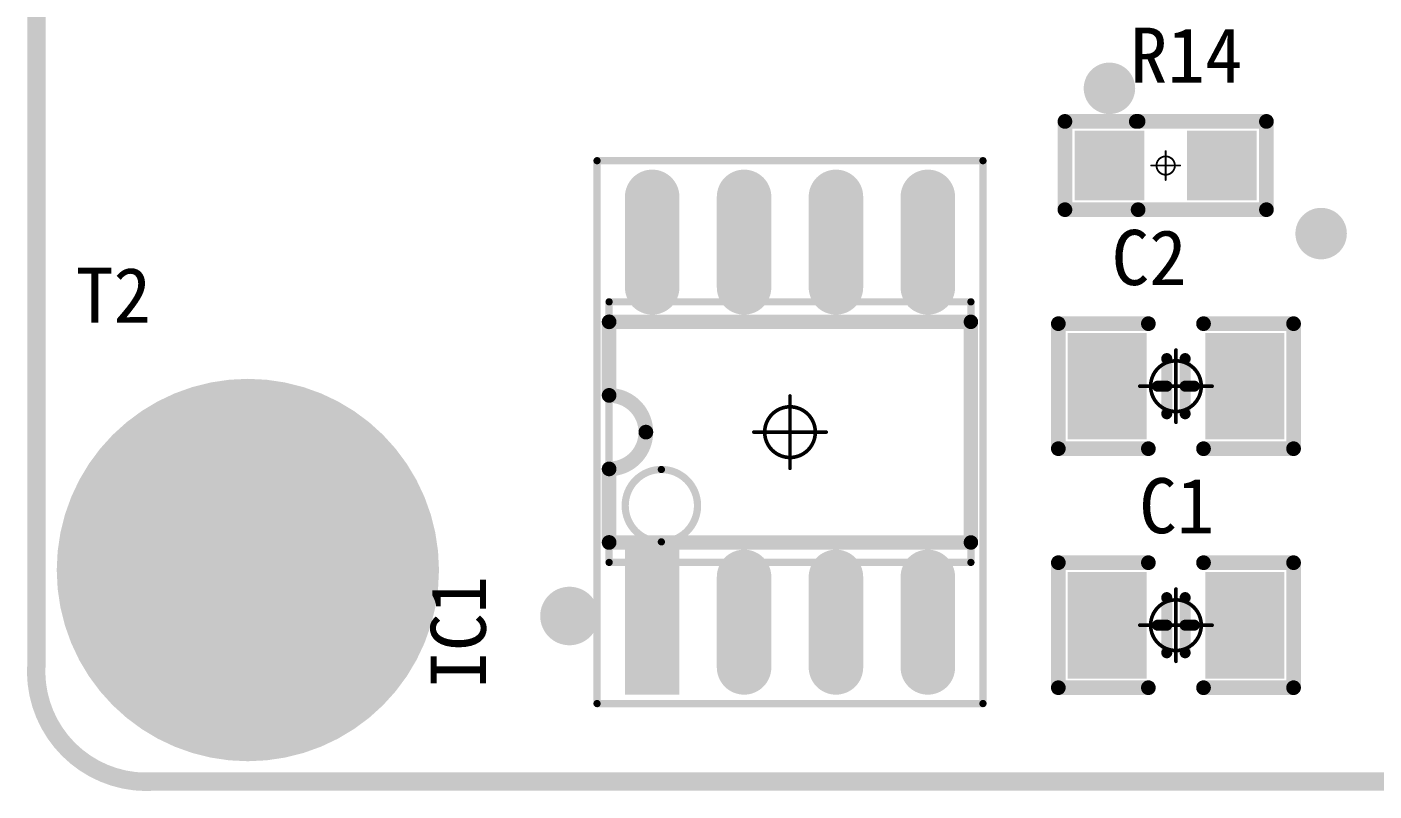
# Model space of a CAD drawing. Header units: millimetres. Extents: x 2.06 to 5.45, y 2.78 to 4.16.
# Drawn here: x 2.105 to 2.838, y 2.925 to 3.34 of the extents above; entities that cross this region are included whole.
import ezdxf

# ---------------------------------------------------------------- set-up
doc = ezdxf.new("R2010")
doc.units = ezdxf.units.MM
doc.header["$MEASUREMENT"] = 0
for name, color, linetype in [('BottomSolder', 6, 'Continuous'), ('Mechanical1', 6, 'Continuous'), ('Mechanical13', 56, 'Continuous'), ('Mechanical15', 56, 'Continuous'), ('MultiLayer', 9, 'Continuous'), ('PadHoleLayer', 156, 'Continuous'), ('TopOverlay', 2, 'Continuous'), ('TopPaste', 8, 'Continuous'), ('TopSolder', 216, 'Continuous'), ('ViaHoleLayer', 16, 'Continuous')]:
    doc.layers.add(name, color=color, linetype=linetype)

# ---------------------------------------------------------------- blocks, each defined once
blk = doc.blocks.new('R_0603_L_5')
at = {"layer": 'Mechanical15', "const_width": 0.001}
for points in [[(0, -0.00787), (0, 0.00787)], [(-0.00787, 0), (0.00787, 0)]]:
    blk.add_lwpolyline(points, dxfattribs=at)
at = {"layer": 'Mechanical15'}
for points, const_width in [([(-0.00025, 0.00787, 1), (0.00025, 0.00787, 1)], 0.0005), ([(-0.00812, 0, 1), (-0.00762, 0, 1)], 0.0005), ([(0.005, 0, 1), (-0.005, 0, 1)], 0.001), ([(-0.00525, 0, 1), (-0.00475, 0, 1)], 0.0005), ([(0.00475, 0, 1), (0.00525, 0, 1)], 0.0005), ([(0.00762, 0, 1), (0.00812, 0, 1)], 0.0005), ([(-0.00025, -0.00787, 1), (0.00025, -0.00787, 1)], 0.0005)]:
    blk.add_lwpolyline(points, format="xyb", close=True, dxfattribs=dict(at, const_width=const_width))
at = {"layer": 'TopOverlay', "const_width": 0.008}
for points in [[(-0.05482, 0.024), (-0.015, 0.024)], [(-0.05482, -0.024), (-0.05482, 0.024)], [(-0.016, 0.024), (0.05482, 0.024)], [(0.05482, -0.024), (0.05482, 0.024)], [(-0.05482, -0.024), (-0.015, -0.024)], [(-0.015, -0.024), (0.05482, -0.024)]]:
    blk.add_lwpolyline(points, dxfattribs=at)
at = {"layer": 'TopOverlay', "const_width": 0.004}
for points in [[(-0.05682, 0.024, 1), (-0.05282, 0.024, 1)], [(-0.05682, 0.024, 1), (-0.05282, 0.024, 1)], [(-0.018, 0.024, 1), (-0.014, 0.024, 1)], [(-0.017, 0.024, 1), (-0.013, 0.024, 1)], [(0.05282, 0.024, 1), (0.05682, 0.024, 1)], [(0.05282, 0.024, 1), (0.05682, 0.024, 1)], [(-0.05682, -0.024, 1), (-0.05282, -0.024, 1)], [(-0.05682, -0.024, 1), (-0.05282, -0.024, 1)], [(-0.017, -0.024, 1), (-0.013, -0.024, 1)], [(-0.017, -0.024, 1), (-0.013, -0.024, 1)], [(0.05282, -0.024, 1), (0.05682, -0.024, 1)], [(0.05282, -0.024, 1), (0.05682, -0.024, 1)]]:
    blk.add_lwpolyline(points, format="xyb", close=True, dxfattribs=at)
at = {"layer": 'TopPaste'}
for points in [[(-0.04559, -0.015), (-0.01559, -0.015), (-0.04559, 0.015), (-0.01559, 0.015)], [(0.01559, -0.015), (0.04559, -0.015), (0.01559, 0.015), (0.04559, 0.015)]]:
    blk.add_solid(points, dxfattribs=at)
at = {"layer": 'TopSolder'}
for points in [[(-0.04959, -0.019), (-0.01159, -0.019), (-0.04959, 0.019), (-0.01159, 0.019)], [(0.01159, -0.019), (0.04959, -0.019), (0.01159, 0.019), (0.04959, 0.019)]]:
    blk.add_solid(points, dxfattribs=at)
blk = doc.blocks.new('SOP8_N_14')
at = {"layer": 'Mechanical13', "const_width": 0.00394}
for points in [[(-0.07087, 0.09843), (0.07087, 0.09843)], [(-0.07087, 0.09843), (-0.07087, -0.09843)], [(0.07087, 0.09843), (0.07087, -0.09843)], [(-0.07087, -0.09843), (0.07087, -0.09843)]]:
    blk.add_lwpolyline(points, dxfattribs=at)
at = {"layer": 'Mechanical13'}
for points, const_width in [([(-0.07185, 0.09843, 1), (-0.06988, 0.09843, 1)], 0.00197), ([(-0.07185, 0.09843, 1), (-0.06988, 0.09843, 1)], 0.00197), ([(0.06988, 0.09843, 1), (0.07185, 0.09843, 1)], 0.00197), ([(0.06988, 0.09843, 1), (0.07185, 0.09843, 1)], 0.00197), ([(-0.02031, 0.07, 1), (-0.05969, 0.07, 1)], 0.00394), ([(-0.06067, 0.07, 1), (-0.0587, 0.07, 1)], 0.00197), ([(-0.0213, 0.07, 1), (-0.01933, 0.07, 1)], 0.00197), ([(-0.07185, -0.09843, 1), (-0.06988, -0.09843, 1)], 0.00197), ([(-0.07185, -0.09843, 1), (-0.06988, -0.09843, 1)], 0.00197), ([(0.06988, -0.09843, 1), (0.07185, -0.09843, 1)], 0.00197), ([(0.06988, -0.09843, 1), (0.07185, -0.09843, 1)], 0.00197)]:
    blk.add_lwpolyline(points, format="xyb", close=True, dxfattribs=dict(at, const_width=const_width))
at = {"layer": 'Mechanical15'}
for points, const_width in [([(-0.14764, 0.105), (-0.14764, -0.105)], 0.00394), ([(-0.14764, 0.105), (0.14764, 0.105)], 0.00394), ([(0.14764, 0.105), (0.14764, -0.105)], 0.00394), ([(0, 0.01968), (0, -0.01969)], 0.00197), ([(-0.01968, 0), (0.01969, 0)], 0.00197), ([(-0.14764, -0.105), (0.14764, -0.105)], 0.00394)]:
    blk.add_lwpolyline(points, dxfattribs=dict(at, const_width=const_width))
for points, const_width in [([(-0.14862, 0.105, 1), (-0.14665, 0.105, 1)], 0.00197), ([(-0.14862, 0.105, 1), (-0.14665, 0.105, 1)], 0.00197), ([(0.14665, 0.105, 1), (0.14862, 0.105, 1)], 0.00197), ([(0.14665, 0.105, 1), (0.14862, 0.105, 1)], 0.00197), ([(0.01378, 0, 1), (-0.01378, 0, 1)], 0.00197), ([(-0.00049, 0.01968, 1), (0.00049, 0.01968, 1)], 0.000984), ([(-0.02018, 0, 1), (-0.01919, 0, 1)], 0.000984), ([(-0.01427, 0, 1), (-0.01329, 0, 1)], 0.000984), ([(0.01329, 0, 1), (0.01427, 0, 1)], 0.000984), ([(0.01919, 0, 1), (0.02018, 0, 1)], 0.000984), ([(-0.00049, -0.01969, 1), (0.00049, -0.01969, 1)], 0.000984), ([(-0.14862, -0.105, 1), (-0.14665, -0.105, 1)], 0.00197), ([(-0.14862, -0.105, 1), (-0.14665, -0.105, 1)], 0.00197), ([(0.14665, -0.105, 1), (0.14862, -0.105, 1)], 0.00197), ([(0.14665, -0.105, 1), (0.14862, -0.105, 1)], 0.00197)]:
    blk.add_lwpolyline(points, format="xyb", close=True, dxfattribs=dict(at, const_width=const_width))
at = {"layer": 'TopOverlay'}
for points, const_width in [([(-0.09392, 0.12, 1), (-0.10608, 0.12, 1)], 0.01969), ([(-0.111, 0.12, 1), (-0.10116, 0.12, 1)], 0.00984), ([(-0.09884, 0.12, 1), (-0.089, 0.12, 1)], 0.00984), ([(-0.062, 0.09843, 1), (-0.058, 0.09843, 1)], 0.004), ([(-0.06197, 0.09843, 1), (-0.05803, 0.09843, 1)], 0.00394), ([(-0.022, 0.09843, 1), (-0.018, 0.09843, 1)], 0.004), ([(-0.022, 0.09843, 1), (-0.018, 0.09843, 1)], 0.004), ([(0.018, 0.09843, 1), (0.022, 0.09843, 1)], 0.004), ([(0.018, 0.09843, 1), (0.022, 0.09843, 1)], 0.004), ([(0.058, 0.09843, 1), (0.062, 0.09843, 1)], 0.004), ([(0.05803, 0.09843, 1), (0.06197, 0.09843, 1)], 0.00394), ([(-0.002, 0.07843, 1), (0.002, 0.07843, 1)], 0.004), ([(-0.002, 0.07843, 1), (0.002, 0.07843, 1)], 0.004), ([(-0.06197, -0.09843, 1), (-0.05803, -0.09843, 1)], 0.00394), ([(-0.06197, -0.09843, 1), (-0.05803, -0.09843, 1)], 0.00394), ([(0.05803, -0.09843, 1), (0.06197, -0.09843, 1)], 0.00394), ([(0.05803, -0.09843, 1), (0.06197, -0.09843, 1)], 0.00394)]:
    blk.add_lwpolyline(points, format="xyb", close=True, dxfattribs=dict(at, const_width=const_width))
for points, const_width in [([(-0.06, 0.09843), (-0.02, 0.09843)], 0.008), ([(-0.06, 0.09843), (-0.06, -0.09843)], 0.00787), ([(0.02, 0.09843), (0.06, 0.09843)], 0.008), ([(0.06, 0.09843), (0.06, -0.09843)], 0.00787), ([(-0.06, -0.09843), (0.06, -0.09843)], 0.00787)]:
    blk.add_lwpolyline(points, dxfattribs=dict(at, const_width=const_width))
at = {"layer": 'TopOverlay', "const_width": 0.008}
for points in [[(0, 0.07843, -0.414214), (-0.02, 0.09843)], [(0.02, 0.09843, -0.414214), (0, 0.07843)]]:
    blk.add_lwpolyline(points, format="xyb", dxfattribs=at)
at = {"layer": 'TopPaste', "const_width": 0.02165}
for points in [[(0.07874, 0.075), (0.12795, 0.075)], [(-0.12795, 0.025), (-0.07874, 0.025)], [(0.07874, 0.025), (0.12795, 0.025)], [(-0.12795, -0.025), (-0.07874, -0.025)], [(0.07874, -0.025), (0.12795, -0.025)], [(-0.12795, -0.075), (-0.07874, -0.075)], [(0.07874, -0.075), (0.12795, -0.075)]]:
    blk.add_lwpolyline(points, dxfattribs=at)
at = {"layer": 'TopPaste', "const_width": 0.01083}
for points in [[(0.07333, 0.075, 1), (0.08415, 0.075, 1)], [(0.12254, 0.075, 1), (0.13337, 0.075, 1)], [(-0.13337, 0.025, 1), (-0.12254, 0.025, 1)], [(-0.08415, 0.025, 1), (-0.07333, 0.025, 1)], [(0.07333, 0.025, 1), (0.08415, 0.025, 1)], [(0.12254, 0.025, 1), (0.13337, 0.025, 1)], [(-0.13337, -0.025, 1), (-0.12254, -0.025, 1)], [(-0.08415, -0.025, 1), (-0.07333, -0.025, 1)], [(0.07333, -0.025, 1), (0.08415, -0.025, 1)], [(0.12254, -0.025, 1), (0.13337, -0.025, 1)], [(-0.13337, -0.075, 1), (-0.12254, -0.075, 1)], [(-0.08415, -0.075, 1), (-0.07333, -0.075, 1)], [(0.07333, -0.075, 1), (0.08415, -0.075, 1)], [(0.12254, -0.075, 1), (0.13337, -0.075, 1)]]:
    blk.add_lwpolyline(points, format="xyb", close=True, dxfattribs=at)
at = {"layer": 'TopPaste'}
blk.add_solid([(-0.06791, 0.06417), (-0.06791, 0.08583), (-0.13878, 0.06417), (-0.13878, 0.08583)], dxfattribs=at)
at = {"layer": 'TopSolder', "const_width": 0.02965}
for points in [[(0.07874, 0.075), (0.12795, 0.075)], [(-0.12795, 0.025), (-0.07874, 0.025)], [(0.07874, 0.025), (0.12795, 0.025)], [(-0.12795, -0.025), (-0.07874, -0.025)], [(0.07874, -0.025), (0.12795, -0.025)], [(-0.12795, -0.075), (-0.07874, -0.075)], [(0.07874, -0.075), (0.12795, -0.075)]]:
    blk.add_lwpolyline(points, dxfattribs=at)
at = {"layer": 'TopSolder', "const_width": 0.01483}
for points in [[(0.07133, 0.075, 1), (0.08615, 0.075, 1)], [(0.12054, 0.075, 1), (0.13537, 0.075, 1)], [(-0.13537, 0.025, 1), (-0.12054, 0.025, 1)], [(-0.08615, 0.025, 1), (-0.07133, 0.025, 1)], [(0.07133, 0.025, 1), (0.08615, 0.025, 1)], [(0.12054, 0.025, 1), (0.13537, 0.025, 1)], [(-0.13537, -0.025, 1), (-0.12054, -0.025, 1)], [(-0.08615, -0.025, 1), (-0.07133, -0.025, 1)], [(0.07133, -0.025, 1), (0.08615, -0.025, 1)], [(0.12054, -0.025, 1), (0.13537, -0.025, 1)], [(-0.13537, -0.075, 1), (-0.12054, -0.075, 1)], [(-0.08615, -0.075, 1), (-0.07133, -0.075, 1)], [(0.07133, -0.075, 1), (0.08615, -0.075, 1)], [(0.12054, -0.075, 1), (0.13537, -0.075, 1)]]:
    blk.add_lwpolyline(points, format="xyb", close=True, dxfattribs=at)
at = {"layer": 'TopSolder'}
blk.add_solid([(-0.06391, 0.06017), (-0.06391, 0.08983), (-0.14278, 0.06017), (-0.14278, 0.08983)], dxfattribs=at)
blk = doc.blocks.new('C_0805_L_19')
at = {"layer": 'Mechanical15'}
for points, const_width in [([(0.01378, 0, 1), (-0.01378, 0, 1)], 0.00197), ([(0.01378, 0, 1), (-0.01378, 0, 1)], 0.00197), ([(-0.00049, 0.01969, 1), (0.00049, 0.01969, 1)], 0.000984), ([(-0.00049, 0.01969, 1), (0.00049, 0.01969, 1)], 0.000984), ([(-0.02018, 0, 1), (-0.01919, 0, 1)], 0.000984), ([(-0.02018, 0, 1), (-0.01919, 0, 1)], 0.000984), ([(-0.01427, 0, 1), (-0.01329, 0, 1)], 0.000984), ([(-0.01427, 0, 1), (-0.01329, 0, 1)], 0.000984), ([(0.01329, 0, 1), (0.01427, 0, 1)], 0.000984), ([(0.01329, 0, 1), (0.01427, 0, 1)], 0.000984), ([(0.01919, 0, 1), (0.02018, 0, 1)], 0.000984), ([(0.01919, 0, 1), (0.02018, 0, 1)], 0.000984), ([(-0.00049, -0.01968, 1), (0.00049, -0.01968, 1)], 0.000984), ([(-0.00049, -0.01968, 1), (0.00049, -0.01968, 1)], 0.000984)]:
    blk.add_lwpolyline(points, format="xyb", close=True, dxfattribs=dict(at, const_width=const_width))
at = {"layer": 'Mechanical15', "const_width": 0.00197}
for points in [[(0, -0.01968), (0, 0.01969)], [(0, -0.01968), (0, 0.01969)], [(-0.01968, 0), (0.01969, 0)], [(-0.01968, 0), (0.01969, 0)]]:
    blk.add_lwpolyline(points, dxfattribs=at)
at = {"layer": 'TopOverlay'}
for points, const_width in [([(-0.064, -0.034), (-0.064, 0.034)], 0.008), ([(-0.064, 0.034), (-0.015, 0.034)], 0.008), ([(0.015, 0.034), (0.064, 0.034)], 0.008), ([(0.064, -0.034), (0.064, 0.034)], 0.008), ([(-0.005, -0.015), (-0.005, 0.015)], 0.006), ([(0.005, -0.015), (0.005, 0.015)], 0.006), ([(-0.01, 0), (-0.005, 0)], 0.006), ([(0.005, 0), (0.01, 0)], 0.006), ([(-0.064, -0.034), (-0.015, -0.034)], 0.008), ([(0.015, -0.034), (0.064, -0.034)], 0.008)]:
    blk.add_lwpolyline(points, dxfattribs=dict(at, const_width=const_width))
for points, const_width in [([(-0.066, 0.034, 1), (-0.062, 0.034, 1)], 0.004), ([(-0.066, 0.034, 1), (-0.062, 0.034, 1)], 0.004), ([(-0.017, 0.034, 1), (-0.013, 0.034, 1)], 0.004), ([(0.013, 0.034, 1), (0.017, 0.034, 1)], 0.004), ([(0.062, 0.034, 1), (0.066, 0.034, 1)], 0.004), ([(0.062, 0.034, 1), (0.066, 0.034, 1)], 0.004), ([(-0.0065, 0.015, 1), (-0.0035, 0.015, 1)], 0.003), ([(0.0035, 0.015, 1), (0.0065, 0.015, 1)], 0.003), ([(-0.0115, 0, 1), (-0.0085, 0, 1)], 0.003), ([(-0.0065, 0, 1), (-0.0035, 0, 1)], 0.003), ([(0.0035, 0, 1), (0.0065, 0, 1)], 0.003), ([(0.0085, 0, 1), (0.0115, 0, 1)], 0.003), ([(-0.0065, -0.015, 1), (-0.0035, -0.015, 1)], 0.003), ([(0.0035, -0.015, 1), (0.0065, -0.015, 1)], 0.003), ([(-0.066, -0.034, 1), (-0.062, -0.034, 1)], 0.004), ([(-0.066, -0.034, 1), (-0.062, -0.034, 1)], 0.004), ([(-0.017, -0.034, 1), (-0.013, -0.034, 1)], 0.004), ([(0.013, -0.034, 1), (0.017, -0.034, 1)], 0.004), ([(0.062, -0.034, 1), (0.066, -0.034, 1)], 0.004), ([(0.062, -0.034, 1), (0.066, -0.034, 1)], 0.004)]:
    blk.add_lwpolyline(points, format="xyb", close=True, dxfattribs=dict(at, const_width=const_width))
at = {"layer": 'TopPaste'}
for points in [[(-0.0199, -0.025), (-0.0199, 0.025), (-0.0549, -0.025), (-0.0549, 0.025)], [(0.0549, -0.025), (0.0549, 0.025), (0.0199, -0.025), (0.0199, 0.025)]]:
    blk.add_solid(points, dxfattribs=at)
at = {"layer": 'TopSolder'}
for points in [[(-0.0159, -0.029), (-0.0159, 0.029), (-0.0589, -0.029), (-0.0589, 0.029)], [(0.0589, -0.029), (0.0589, 0.029), (0.0159, -0.029), (0.0159, 0.029)]]:
    blk.add_solid(points, dxfattribs=at)
blk = doc.blocks.new('C_0805_L_20')
at = {"layer": 'Mechanical15'}
for points, const_width in [([(0.01378, 0, 1), (-0.01378, 0, 1)], 0.00197), ([(0.01378, 0, 1), (-0.01378, 0, 1)], 0.00197), ([(-0.00049, 0.01969, 1), (0.00049, 0.01969, 1)], 0.000984), ([(-0.00049, 0.01969, 1), (0.00049, 0.01969, 1)], 0.000984), ([(-0.02018, 0, 1), (-0.01919, 0, 1)], 0.000984), ([(-0.02018, 0, 1), (-0.01919, 0, 1)], 0.000984), ([(-0.01427, 0, 1), (-0.01329, 0, 1)], 0.000984), ([(-0.01427, 0, 1), (-0.01329, 0, 1)], 0.000984), ([(0.01329, 0, 1), (0.01427, 0, 1)], 0.000984), ([(0.01329, 0, 1), (0.01427, 0, 1)], 0.000984), ([(0.01919, 0, 1), (0.02018, 0, 1)], 0.000984), ([(0.01919, 0, 1), (0.02018, 0, 1)], 0.000984), ([(-0.00049, -0.01968, 1), (0.00049, -0.01968, 1)], 0.000984), ([(-0.00049, -0.01968, 1), (0.00049, -0.01968, 1)], 0.000984)]:
    blk.add_lwpolyline(points, format="xyb", close=True, dxfattribs=dict(at, const_width=const_width))
at = {"layer": 'Mechanical15', "const_width": 0.00197}
for points in [[(0, -0.01968), (0, 0.01969)], [(0, -0.01968), (0, 0.01969)], [(-0.01968, 0), (0.01969, 0)], [(-0.01968, 0), (0.01969, 0)]]:
    blk.add_lwpolyline(points, dxfattribs=at)
at = {"layer": 'TopOverlay'}
for points, const_width in [([(-0.064, -0.034), (-0.064, 0.034)], 0.008), ([(-0.064, 0.034), (-0.015, 0.034)], 0.008), ([(0.015, 0.034), (0.064, 0.034)], 0.008), ([(0.064, -0.034), (0.064, 0.034)], 0.008), ([(-0.005, -0.015), (-0.005, 0.015)], 0.006), ([(0.005, -0.015), (0.005, 0.015)], 0.006), ([(-0.01, 0), (-0.005, 0)], 0.006), ([(0.005, 0), (0.01, 0)], 0.006), ([(-0.064, -0.034), (-0.015, -0.034)], 0.008), ([(0.015, -0.034), (0.064, -0.034)], 0.008)]:
    blk.add_lwpolyline(points, dxfattribs=dict(at, const_width=const_width))
for points, const_width in [([(-0.066, 0.034, 1), (-0.062, 0.034, 1)], 0.004), ([(-0.066, 0.034, 1), (-0.062, 0.034, 1)], 0.004), ([(-0.017, 0.034, 1), (-0.013, 0.034, 1)], 0.004), ([(0.013, 0.034, 1), (0.017, 0.034, 1)], 0.004), ([(0.062, 0.034, 1), (0.066, 0.034, 1)], 0.004), ([(0.062, 0.034, 1), (0.066, 0.034, 1)], 0.004), ([(-0.0065, 0.015, 1), (-0.0035, 0.015, 1)], 0.003), ([(0.0035, 0.015, 1), (0.0065, 0.015, 1)], 0.003), ([(-0.0115, 0, 1), (-0.0085, 0, 1)], 0.003), ([(-0.0065, 0, 1), (-0.0035, 0, 1)], 0.003), ([(0.0035, 0, 1), (0.0065, 0, 1)], 0.003), ([(0.0085, 0, 1), (0.0115, 0, 1)], 0.003), ([(-0.0065, -0.015, 1), (-0.0035, -0.015, 1)], 0.003), ([(0.0035, -0.015, 1), (0.0065, -0.015, 1)], 0.003), ([(-0.066, -0.034, 1), (-0.062, -0.034, 1)], 0.004), ([(-0.066, -0.034, 1), (-0.062, -0.034, 1)], 0.004), ([(-0.017, -0.034, 1), (-0.013, -0.034, 1)], 0.004), ([(0.013, -0.034, 1), (0.017, -0.034, 1)], 0.004), ([(0.062, -0.034, 1), (0.066, -0.034, 1)], 0.004), ([(0.062, -0.034, 1), (0.066, -0.034, 1)], 0.004)]:
    blk.add_lwpolyline(points, format="xyb", close=True, dxfattribs=dict(at, const_width=const_width))
at = {"layer": 'TopPaste'}
for points in [[(-0.0199, -0.025), (-0.0199, 0.025), (-0.0549, -0.025), (-0.0549, 0.025)], [(0.0549, -0.025), (0.0549, 0.025), (0.0199, -0.025), (0.0199, 0.025)]]:
    blk.add_solid(points, dxfattribs=at)
at = {"layer": 'TopSolder'}
for points in [[(-0.0159, -0.029), (-0.0159, 0.029), (-0.0589, -0.029), (-0.0589, 0.029)], [(0.0589, -0.029), (0.0589, 0.029), (0.0159, -0.029), (0.0159, 0.029)]]:
    blk.add_solid(points, dxfattribs=at)
blk = doc.blocks.new('M3_125X200_23')
at = {"layer": 'BottomSolder', "const_width": 0.104}
blk.add_lwpolyline([(-0.052, 0, 1), (0.052, 0, 1)], format="xyb", close=True, dxfattribs=at)
at = {"layer": 'MultiLayer', "const_width": 0.1}
blk.add_lwpolyline([(-0.05, 0, 1), (0.05, 0, 1)], format="xyb", close=True, dxfattribs=at)
at = {"layer": 'PadHoleLayer', "const_width": 0.0625}
blk.add_lwpolyline([(-0.03125, 0, 1), (0.03125, 0, 1)], format="xyb", close=True, dxfattribs=at)
at = {"layer": 'TopSolder', "const_width": 0.104}
blk.add_lwpolyline([(-0.052, 0, 1), (0.052, 0, 1)], format="xyb", close=True, dxfattribs=at)

msp = doc.modelspace()

# ---------------------------------------------------------------- linework, layer by layer
at = {"layer": 'BottomSolder', "const_width": 0.014}
for points in [[(2.68682, 3.307, 1), (2.70082, 3.307, 1)], [(2.802, 3.228, 1), (2.816, 3.228, 1)]]:
    msp.add_lwpolyline(points, format="xyb", close=True, dxfattribs=at)
at = {"layer": 'Mechanical1', "const_width": 0.01}
for points in [[(2.11, 2.995), (2.11, 4.07)], [(2.165, 2.93), (5.38, 2.93)]]:
    msp.add_lwpolyline(points, dxfattribs=at)
msp.add_lwpolyline([(2.175, 2.93, -0.463799), (2.11, 2.995)], format="xyb", dxfattribs=at)
at = {"layer": 'Mechanical1', "const_width": 0.005}
for points in [[(2.1075, 2.995, 1), (2.1125, 2.995, 1)], [(2.1075, 2.995, 1), (2.1125, 2.995, 1)], [(2.1625, 2.93, 1), (2.1675, 2.93, 1)], [(2.1725, 2.93, 1), (2.1775, 2.93, 1)]]:
    msp.add_lwpolyline(points, format="xyb", close=True, dxfattribs=at)
at = {"layer": 'MultiLayer', "const_width": 0.01}
for points in [[(2.68882, 3.307, 1), (2.69882, 3.307, 1)], [(2.804, 3.228, 1), (2.814, 3.228, 1)]]:
    msp.add_lwpolyline(points, format="xyb", close=True, dxfattribs=at)
at = {"layer": 'TopSolder', "const_width": 0.014}
for points in [[(2.68682, 3.307, 1), (2.70082, 3.307, 1)], [(2.802, 3.228, 1), (2.816, 3.228, 1)]]:
    msp.add_lwpolyline(points, format="xyb", close=True, dxfattribs=at)
at = {"layer": 'ViaHoleLayer', "const_width": 0.0075}
for points in [[(2.69007, 3.307, 1), (2.69757, 3.307, 1)], [(2.80525, 3.228, 1), (2.81275, 3.228, 1)]]:
    msp.add_lwpolyline(points, format="xyb", close=True, dxfattribs=at)

# ---------------------------------------------------------------- block references
for name, p, rotation in [('R_0603_L_5', (2.72441, 3.265), 360), ('SOP8_N_14', (2.52, 3.12), 90), ('C_0805_L_19', (2.73, 3.145), 360)]:
    msp.add_blockref(name, p, dxfattribs=dict(rotation=rotation))
for name, p in [('M3_125X200_23', (2.225, 3.045)), ('C_0805_L_20', (2.73, 3.015))]:
    msp.add_blockref(name, p)

# ---------------------------------------------------------------- texts
at = {"layer": 'TopOverlay'}
for s, p in [('R14', (2.705, 3.31)), ('C2', (2.695, 3.2)), ('T2', (2.1315, 3.1795)), ('C1', (2.71, 3.065))]:
    msp.add_text(s, height=0.03, dxfattribs=at).set_placement(p)
msp.add_text('IC1', height=0.03, rotation=90, dxfattribs=at).set_placement((2.3545, 2.9805))

doc.saveas('drawing.dxf')
